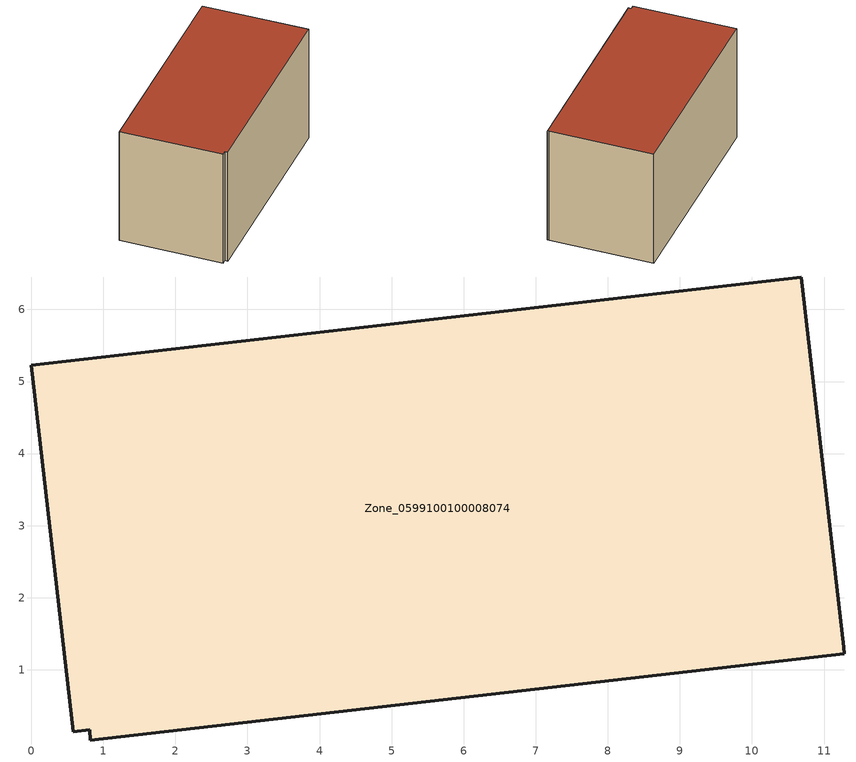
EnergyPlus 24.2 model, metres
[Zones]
Zone_0599100100008074
 floor ground (C_G): 11.28,1.22 0.82,0.03 0.81,0.17 0.58,0.14 0,5.23 10.69,6.45 11.27,1.31 z0
 wall outside (C_F): 10.69,6.45 0,5.23 0.58,0.14 0.81,0.17 0.82,0.03 11.28,1.22 11.27,1.31 10.69,6.45 z0:6.11
 roof outside (C_R): 11.28,1.22 11.27,1.31 10.69,6.45 0,5.23 0.58,0.14 0.81,0.17 0.82,0.03 z6.11
[BUILDING]
Pand.0599100100008074: North Axis=0; Terrain=City; Loads Convergence Tolerance Value=0.04; Temperature Convergence Tolerance Value=0.4; Solar Distribution=FullExterior; Maximum Number of Warmup Days=25; Minimum Number of Warmup Days=1
[Site:Location]
Rotterdam.The.Hague.AP_ZH_NLD Design_Conditions: Latitude=51.96; Longitude=4.45; Time Zone=1; Elevation=-4.5
[SITE:GROUNDTEMPERATURE:BUILDINGSURFACE]
18, 18, 18, 18, 18, 18, 18, 18, 18, 18, 18, 18
[MATERIAL] Thermal Absorptance=0.9; Solar Absorptance=0.7; Visible Absorptance=0.7
Name | Roughness | Thickness | Conductivity | Density | Specific Heat
G.TI.2015-2018 | MediumSmooth | 0.15 | 0.0428571 | 540 | 1210
F.TI.2015-2018 | Rough | 0.3 | 0.0666667 | 1920 | 840
R.TI.2015-2018 | MediumRough | 0.2 | 0.0333333 | 1500 | 1000
[CONSTRUCTION]
C_G: G.TI.2015-2018
C_F: F.TI.2015-2018
C_R: R.TI.2015-2018
[ZONE]
Zone_0599100100008074: Type=1; Multiplier=1; Ceiling Height=Autocalculate; Volume=Autocalculate; Floor Area=autocalculate; Part of Total Floor Area=Yes
[ZONEINFILTRATION:DESIGNFLOWRATE]
Infil_Zone_0599100100008074: Zone or ZoneList or Space or SpaceList=Zone_0599100100008074; Schedule=AlwaysOn; Design Flow Rate Calculation Method=Flow/Area; Flow Rate per Floor Area=0.0015; Constant Term Coefficient=1; Temperature Term Coefficient=0; Velocity Term Coefficient=0; Velocity Squared Term Coefficient=0
[HVACTEMPLATE:ZONE:IDEALLOADSAIRSYSTEM]
Zone_0599100100008074: Maximum Heating Supply Air Temperature=50; Minimum Cooling Supply Air Temperature=13; Maximum Heating Supply Air Humidity Ratio=0.0156; Minimum Cooling Supply Air Humidity Ratio=0.0077; Heating Limit=NoLimit; Cooling Limit=NoLimit; Dehumidification Control Type=ConstantSensibleHeatRatio; Cooling Sensible Heat Ratio=0.7; Dehumidification Setpoint=60; Humidification Control Type=None; Humidification Setpoint=30; Outdoor Air Method=None; Outdoor Air Flow Rate per Person=0.00944; Outdoor Air Flow Rate per Zone Floor Area=0; Outdoor Air Flow Rate per Zone=0; Demand Controlled Ventilation Type=None; Outdoor Air Economizer Type=NoEconomizer; Heat Recovery Type=None; Sensible Heat Recovery Effectiveness=0.7; Latent Heat Recovery Effectiveness=0.65
[ZONECONTROL:THERMOSTAT]
ThermostatControl_Zone_0599100100008074: Zone or ZoneList=Zone_0599100100008074; Control Type Schedule=DualSetpointControlType; Control 1=Thermostat_Zone_0599100100008074; Temperature Difference Between Cutout And Setpoint=0
[THERMOSTATSETPOINT:DUALSETPOINT]
Thermostat_Zone_0599100100008074: Heating Setpoint Temperature Schedule=HeatingSetpoint_Zone_0599100100008074; Cooling Setpoint Temperature Schedule=CoolingSetpoint_Zone_0599100100008074
[SCHEDULE:COMPACT]
HeatingSetpoint_Zone_0599100100008074: Through: 12/31, For: AllDays, Until: 24:00, 21
CoolingSetpoint_Zone_0599100100008074: Through: 12/31, For: AllDays, Until: 24:00, 24
DualSetpointControlType: Through: 12/31, For: AllDays, Until: 24:00, 4
AlwaysOn: Through: 12/31, For: AllDays, Until: 24:00, 1
